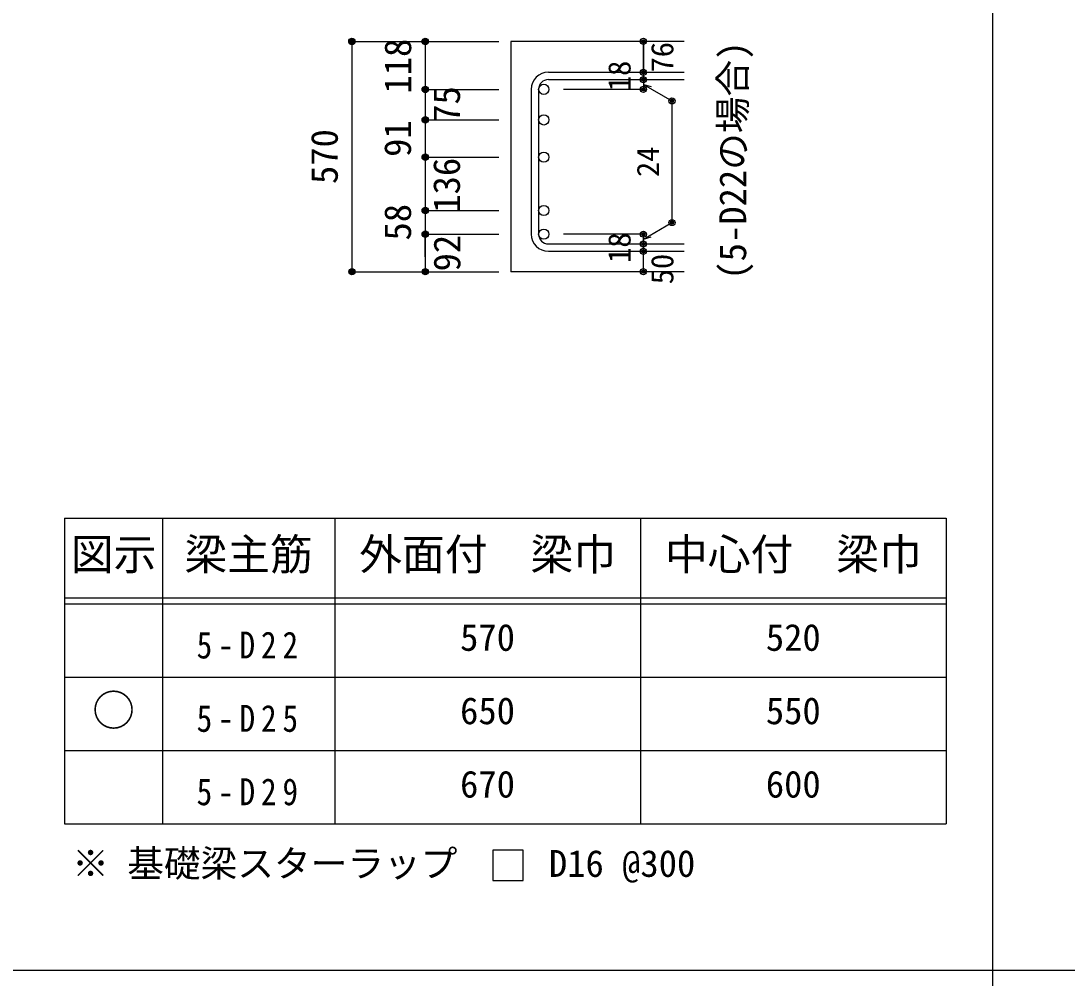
# Model space of a CAD drawing. Units: millimetres at full size, sheet at 1:30, with parts at other scales. Extents: x -5973 to 5954, y -4195 to 4201.
# Drawn here: x -3508 to -942, y -15 to 2333 of the extents above; entities that cross this region are included whole.
import ezdxf
from ezdxf.enums import TextEntityAlignment as Align

# ---------------------------------------------------------------- set-up
doc = ezdxf.new("R2010")
doc.units = ezdxf.units.MM
doc.header["$LTSCALE"] = 30
doc.header["$PDMODE"] = 32
doc.header["$PDSIZE"] = 15
for name, color, linetype in [('0-1_躯体線', 2, 'Continuous'), ('0-5_基礎梁筋', 7, 'Continuous'), ('0-6_スタラップ筋', 7, 'Continuous'), ('0-7_文字', 4, 'Continuous'), ('0-D_寸法', 4, 'Continuous'), ('6-7_文字', 7, 'Continuous'), ('6-E_枠', 7, 'Continuous'), ('F-0_枠', 6, 'Continuous')]:
    doc.layers.add(name, color=color, linetype=linetype)
doc.styles.add('ＭＳ ゴシック', font='')
doc.styles.get('ＭＳ ゴシック').set_extended_font_data('MS Gothic')

msp = doc.modelspace()

# ---------------------------------------------------------------- linework, layer by layer
at = {"layer": '0-1_躯体線'}
for p, q in [((-1880.8, 2282.67), (-2305.8, 2282.67)), ((-2305.8, 2282.67), (-2305.8, 1717.67)), ((-1880.8, 1717.67), (-2305.8, 1717.67))]:
    msp.add_line(p, q, dxfattribs=at)
at = {"layer": '0-5_基礎梁筋', "color": 3}
for centre in [(-2225.3, 2164.97), (-2225.3, 2089.97), (-2225.3, 1998.67), (-2225.3, 1867.67), (-2225.3, 1809.67)]:
    msp.add_circle(centre, 12.5, dxfattribs=at)
at = {"layer": '0-6_スタラップ筋'}
for p, q in [((-2213.8, 2206.97), (-1880.8, 2206.97)), ((-2213.8, 2188.97), (-1880.8, 2188.97)), ((-2255.8, 2164.97), (-2255.8, 1809.67)), ((-2237.8, 2164.97), (-2237.8, 1809.67)), ((-2213.8, 1785.67), (-1880.8, 1785.67)), ((-2213.8, 1767.67), (-1880.8, 1767.67))]:
    msp.add_line(p, q, dxfattribs=at)
for centre, radius, start, end in [((-2213.8, 2164.97), 42, 90, 180), ((-2213.8, 2164.97), 24, 90, 180), ((-2213.8, 1809.67), 42, 180, 270), ((-2213.8, 1809.67), 24, 180, 270)]:
    msp.add_arc(centre, radius, start, end, dxfattribs=at)
at = {"layer": '0-D_寸法'}
for p, q in [((-2695.8, 2282.67), (-2515.8, 2282.67)), ((-2695.8, 2282.67), (-2515.8, 2282.67)), ((-2695.8, 2282.67), (-2695.8, 1717.67)), ((-2515.8, 2282.67), (-2335.8, 2282.67)), ((-2515.8, 2282.67), (-2335.8, 2282.67)), ((-2515.8, 2282.67), (-2515.8, 1717.67)), ((-1980.8, 2206.97), (-1980.8, 2282.67)), ((-1980.8, 2282.67), (-1980.8, 2206.97)), ((-1980.8, 2188.97), (-1980.8, 2206.97)), ((-1980.8, 2188.97), (-1980.8, 2164.97)), ((-2515.8, 2164.97), (-2335.8, 2164.97)), ((-2515.8, 2164.97), (-2335.8, 2164.97)), ((-1980.8, 2164.97), (-2176.89, 2164.97)), ((-1980.8, 2176.97), (-1910.74, 2136.53)), ((-1980.8, 2176.97), (-1961.48, 2171.8)), ((-1910.74, 2136.53), (-1910.74, 1838.12)), ((-2515.8, 2089.97), (-2335.8, 2089.97)), ((-2515.8, 2089.97), (-2335.8, 2089.97)), ((-2515.8, 1998.67), (-2335.8, 1998.67)), ((-2515.8, 1998.67), (-2335.8, 1998.67)), ((-2515.8, 1867.67), (-2335.8, 1867.67)), ((-2515.8, 1867.67), (-2335.8, 1867.67)), ((-1980.8, 1797.67), (-1910.74, 1838.12)), ((-2515.8, 1809.67), (-2335.8, 1809.67)), ((-2515.8, 1809.67), (-2335.8, 1809.67)), ((-2515.8, 1753.71), (-2515.8, 1809.67)), ((-1980.8, 1809.67), (-2176.89, 1809.67)), ((-1980.8, 1785.67), (-1980.8, 1809.67)), ((-1980.8, 1797.67), (-1961.48, 1802.85)), ((-1980.8, 1767.67), (-1980.8, 1785.67)), ((-1980.8, 1717.67), (-1980.8, 1767.67)), ((-2695.8, 1717.67), (-2515.8, 1717.67)), ((-2515.8, 1717.67), (-2335.8, 1717.67))]:
    msp.add_line(p, q, dxfattribs=at)
for centre, radius in [((-2695.8, 2282.67), 8), ((-2695.8, 2282.67), 7.2), ((-2695.8, 2282.67), 6.4), ((-2695.8, 2282.67), 5.6), ((-2695.8, 2282.67), 4.8), ((-2695.8, 2282.67), 4), ((-2695.8, 2282.67), 3.2), ((-2695.8, 2282.67), 2.4), ((-2695.8, 2282.67), 1.6), ((-2515.8, 2282.67), 8), ((-2515.8, 2282.67), 7.2), ((-2515.8, 2282.67), 6.4), ((-2515.8, 2282.67), 5.6), ((-2515.8, 2282.67), 4.8), ((-2515.8, 2282.67), 4), ((-2515.8, 2282.67), 3.2), ((-2515.8, 2282.67), 2.4), ((-2515.8, 2282.67), 1.6), ((-1980.8, 2282.67), 4), ((-1980.8, 2282.67), 3.6), ((-1980.8, 2282.67), 3.2), ((-1980.8, 2282.67), 2.8), ((-1980.8, 2282.67), 2.4), ((-1980.8, 2282.67), 2), ((-1980.8, 2282.67), 1.6), ((-2695.8, 2282.67), 0.8), ((-2515.8, 2282.67), 0.8), ((-1980.8, 2282.67), 1.2), ((-1980.8, 2282.67), 0.8), ((-1980.8, 2282.67), 0.4), ((-1980.8, 2206.97), 4), ((-1980.8, 2206.97), 3.6), ((-1980.8, 2206.97), 3.2), ((-1980.8, 2206.97), 2.8), ((-1980.8, 2206.97), 2.4), ((-1980.8, 2206.97), 2), ((-1980.8, 2206.97), 1.6), ((-1980.8, 2206.97), 1.2), ((-1980.8, 2206.97), 0.8), ((-1980.8, 2206.97), 0.4), ((-1980.8, 2188.97), 4), ((-1980.8, 2188.97), 3.6), ((-1980.8, 2188.97), 3.2), ((-1980.8, 2188.97), 2.8), ((-1980.8, 2188.97), 2.4), ((-1980.8, 2188.97), 2), ((-1980.8, 2188.97), 1.6), ((-1980.8, 2188.97), 1.2), ((-1980.8, 2188.97), 0.8), ((-1980.8, 2188.97), 0.4), ((-2515.8, 2164.97), 8), ((-2515.8, 2164.97), 7.2), ((-2515.8, 2164.97), 6.4), ((-2515.8, 2164.97), 5.6), ((-2515.8, 2164.97), 4.8), ((-2515.8, 2164.97), 4), ((-2515.8, 2164.97), 3.2), ((-2515.8, 2164.97), 2.4), ((-2515.8, 2164.97), 1.6), ((-2515.8, 2164.97), 0.8), ((-1980.8, 2164.97), 4), ((-1980.8, 2164.97), 3.6), ((-1980.8, 2164.97), 3.2), ((-1980.8, 2164.97), 2.8), ((-1980.8, 2164.97), 2.4), ((-1980.8, 2164.97), 2), ((-1980.8, 2164.97), 1.6), ((-1980.8, 2164.97), 1.2), ((-1980.8, 2164.97), 0.8), ((-1980.8, 2164.97), 0.4), ((-1910.74, 2136.53), 4), ((-1910.74, 2136.53), 3.6), ((-1910.74, 2136.53), 3.2), ((-1910.74, 2136.53), 2.8), ((-1910.74, 2136.53), 2.4), ((-1910.74, 2136.53), 2), ((-1910.74, 2136.53), 1.6), ((-1910.74, 2136.53), 1.2), ((-1910.74, 2136.53), 0.8), ((-1910.74, 2136.53), 0.4), ((-2515.8, 2089.97), 8), ((-2515.8, 2089.97), 7.2), ((-2515.8, 2089.97), 6.4), ((-2515.8, 2089.97), 5.6), ((-2515.8, 2089.97), 4.8), ((-2515.8, 2089.97), 4), ((-2515.8, 2089.97), 3.2), ((-2515.8, 2089.97), 2.4), ((-2515.8, 2089.97), 1.6), ((-2515.8, 2089.97), 0.8), ((-2515.8, 1998.67), 8), ((-2515.8, 1998.67), 7.2), ((-2515.8, 1998.67), 6.4), ((-2515.8, 1998.67), 5.6), ((-2515.8, 1998.67), 4.8), ((-2515.8, 1998.67), 4), ((-2515.8, 1998.67), 3.2), ((-2515.8, 1998.67), 2.4), ((-2515.8, 1998.67), 1.6), ((-2515.8, 1998.67), 0.8), ((-2515.8, 1867.67), 8), ((-2515.8, 1867.67), 7.2), ((-2515.8, 1867.67), 6.4), ((-2515.8, 1867.67), 5.6), ((-2515.8, 1867.67), 4.8), ((-2515.8, 1867.67), 4), ((-2515.8, 1867.67), 3.2), ((-2515.8, 1867.67), 2.4), ((-2515.8, 1867.67), 1.6), ((-2515.8, 1867.67), 0.8), ((-1910.74, 1838.12), 4), ((-1910.74, 1838.12), 3.6), ((-1910.74, 1838.12), 3.2), ((-1910.74, 1838.12), 2.8), ((-1910.74, 1838.12), 2.4), ((-1910.74, 1838.12), 2), ((-1910.74, 1838.12), 1.6), ((-1910.74, 1838.12), 1.2), ((-1910.74, 1838.12), 0.8), ((-1910.74, 1838.12), 0.4), ((-2515.8, 1809.67), 8), ((-2515.8, 1809.67), 7.2), ((-2515.8, 1809.67), 6.4), ((-2515.8, 1809.67), 5.6), ((-2515.8, 1809.67), 4.8), ((-2515.8, 1809.67), 4), ((-2515.8, 1809.67), 3.2), ((-2515.8, 1809.67), 2.4), ((-2515.8, 1809.67), 1.6), ((-2515.8, 1809.67), 0.8), ((-1980.8, 1809.67), 4), ((-1980.8, 1809.67), 3.6), ((-1980.8, 1809.67), 3.2), ((-1980.8, 1809.67), 2.8), ((-1980.8, 1809.67), 2.4), ((-1980.8, 1809.67), 2), ((-1980.8, 1809.67), 1.6), ((-1980.8, 1809.67), 1.2), ((-1980.8, 1809.67), 0.8), ((-1980.8, 1809.67), 0.4), ((-1980.8, 1785.67), 4), ((-1980.8, 1767.67), 4), ((-1980.8, 1785.67), 3.6), ((-1980.8, 1767.67), 3.6), ((-1980.8, 1785.67), 3.2), ((-1980.8, 1767.67), 3.2), ((-1980.8, 1785.67), 2.8), ((-1980.8, 1785.67), 2.4), ((-1980.8, 1785.67), 2), ((-1980.8, 1785.67), 1.6), ((-1980.8, 1785.67), 1.2), ((-1980.8, 1785.67), 0.8), ((-1980.8, 1785.67), 0.4), ((-1980.8, 1767.67), 2.8), ((-1980.8, 1767.67), 2.4), ((-1980.8, 1767.67), 2), ((-1980.8, 1767.67), 1.6), ((-1980.8, 1767.67), 1.2), ((-1980.8, 1767.67), 0.8), ((-1980.8, 1767.67), 0.4), ((-2695.8, 1717.67), 7.2), ((-2695.8, 1717.67), 6.4), ((-2695.8, 1717.67), 5.6), ((-2695.8, 1717.67), 4.8), ((-2695.8, 1717.67), 4), ((-2695.8, 1717.67), 3.2), ((-2695.8, 1717.67), 2.4), ((-2515.8, 1717.67), 7.2), ((-2515.8, 1717.67), 6.4), ((-2515.8, 1717.67), 5.6), ((-2515.8, 1717.67), 4.8), ((-2515.8, 1717.67), 4), ((-2515.8, 1717.67), 3.2), ((-2515.8, 1717.67), 2.4), ((-1980.8, 1717.67), 4), ((-1980.8, 1717.67), 3.6), ((-1980.8, 1717.67), 3.2), ((-1980.8, 1717.67), 2.8), ((-1980.8, 1717.67), 2.4), ((-1980.8, 1717.67), 2), ((-2695.8, 1717.67), 1.6), ((-2695.8, 1717.67), 0.8), ((-2515.8, 1717.67), 1.6), ((-2515.8, 1717.67), 0.8), ((-1980.8, 1717.67), 1.6), ((-1980.8, 1717.67), 1.2), ((-1980.8, 1717.67), 0.8), ((-1980.8, 1717.67), 0.4)]:
    msp.add_circle(centre, radius, dxfattribs=at)
at = {"layer": '0-D_寸法', "color": 7}
for p in [(-2695.8, 2282.67), (-2695.8, 2282.67), (-2515.8, 2282.67), (-1980.8, 2282.67), (-1980.8, 2206.97), (-1980.8, 2188.97), (-2515.8, 2164.97), (-1980.8, 2164.97), (-1910.74, 2136.53), (-2515.8, 2089.97), (-2515.8, 1998.67), (-2515.8, 1867.67), (-1910.74, 1838.12), (-2515.8, 1809.67), (-1980.8, 1809.67), (-1980.8, 1785.67), (-1980.8, 1767.67), (-2695.8, 1717.67), (-2695.8, 1717.67), (-2515.8, 1717.67), (-1980.8, 1717.67)]:
    msp.add_point(p, dxfattribs=at)
at = {"layer": '6-7_文字'}
msp.add_lwpolyline([(-2350.45, 223.79), (-2275.45, 223.79), (-2275.45, 298.79), (-2350.45, 298.79)], close=True, dxfattribs=at)
at = {"layer": '6-E_枠', "color": 3}
for p, q in [((-3400.52, 1112.77), (-3400.52, 362.77)), ((-3400.52, 1112.77), (-1238, 1112.77)), ((-3400.52, 1112.77), (-3400.52, 362.77)), ((-1238, 1112.77), (-1238, 362.77)), ((-3400.52, 362.77), (-1238, 362.77))]:
    msp.add_line(p, q, dxfattribs=at)
at = {"layer": '6-E_枠'}
for p, q in [((-3160.52, 1112.77), (-3160.52, 362.77)), ((-2738, 1112.77), (-2738, 362.77)), ((-1988, 1112.77), (-1988, 362.77)), ((-3400.52, 917.77), (-1238, 917.77)), ((-3400.52, 902.77), (-1238, 902.77)), ((-3400.52, 722.77), (-1238, 722.77)), ((-3400.52, 542.77), (-1238, 542.77))]:
    msp.add_line(p, q, dxfattribs=at)
at = {"layer": 'F-0_枠', "color": 2}
for p, q in [((-1124.64, 4201.15), (-1124.64, -4195.24)), ((3723.6, 2.95), (-5972.88, 2.95))]:
    msp.add_line(p, q, dxfattribs=at)

# ---------------------------------------------------------------- texts
at = {"layer": '0-7_文字', "color": 7, "style": 'ＭＳ ゴシック'}
msp.add_text('(5-D22の場合)', height=65.98, rotation=90, dxfattribs=at).set_placement((-1708.91, 1698.11), align=Align.BOTTOM_LEFT)
at = {"layer": '0-D_寸法', "style": 'ＭＳ ゴシック'}
for s, height, p in [('118', 65.98, (-2530.67, 2154.58)), ('76', 54.99, (-1890.82, 2206.33)), ('18', 54.99, (-1995.8, 2160.47)), ('75', 65.98, (-2410.92, 2082.88)), ('91', 65.98, (-2531.16, 1999.28)), ('570', 65.98, (-2710.8, 1932.67)), ('24', 54.99, (-1925.74, 1949.82)), ('136', 65.98, (-2411.01, 1862.39)), ('58', 65.98, (-2531.02, 1794.14)), ('92', 65.98, (-2410.11, 1718.38)), ('18', 54.99, (-1995.8, 1739.17)), ('50', 54.99, (-1890.8, 1686.67))]:
    msp.add_text(s, height=height, rotation=90, dxfattribs=at).set_placement(p, align=Align.BOTTOM_LEFT)
at = {"layer": '6-7_文字', "color": 2, "style": 'ＭＳ ゴシック'}
for s, p in [('図示', (-3385.52, 962.77)), ('梁主筋', (-3106.76, 962.77)), ('外面付\u3000梁巾', (-2678, 962.77)), ('中心付\u3000梁巾', (-1928, 962.77)), ('○', (-3333.02, 580.27))]:
    msp.add_text(s, height=76.98, dxfattribs=at).set_placement(p, align=Align.BOTTOM_LEFT)
at = {"layer": '6-7_文字', "style": 'ＭＳ ゴシック'}
for s, p in [('570', (-2430.5, 767.77)), ('520', (-1680.5, 767.77)), ('650', (-2430.5, 587.77)), ('550', (-1680.5, 587.77)), ('670', (-2430.5, 407.77)), ('600', (-1680.5, 407.77)), ('※ 基礎梁スターラップ     D16 @300', (-3381.96, 213.19))]:
    msp.add_text(s, height=65.98, dxfattribs=at).set_placement(p, align=Align.BOTTOM_LEFT)
at = {"layer": '6-7_文字', "char_height": 65.98, "attachment_point": 7, "style": 'ＭＳ ゴシック'}
for s, insert in [('\\T1.38;\\W0.85;5-D22', (-3076.76, 767.77)), ('\\T1.38;\\W0.85;5-D25', (-3076.76, 587.77)), ('\\T1.38;\\W0.85;5-D29', (-3076.76, 407.77))]:
    msp.add_mtext(s, dxfattribs=dict(at, insert=insert))

doc.saveas('drawing.dxf')
